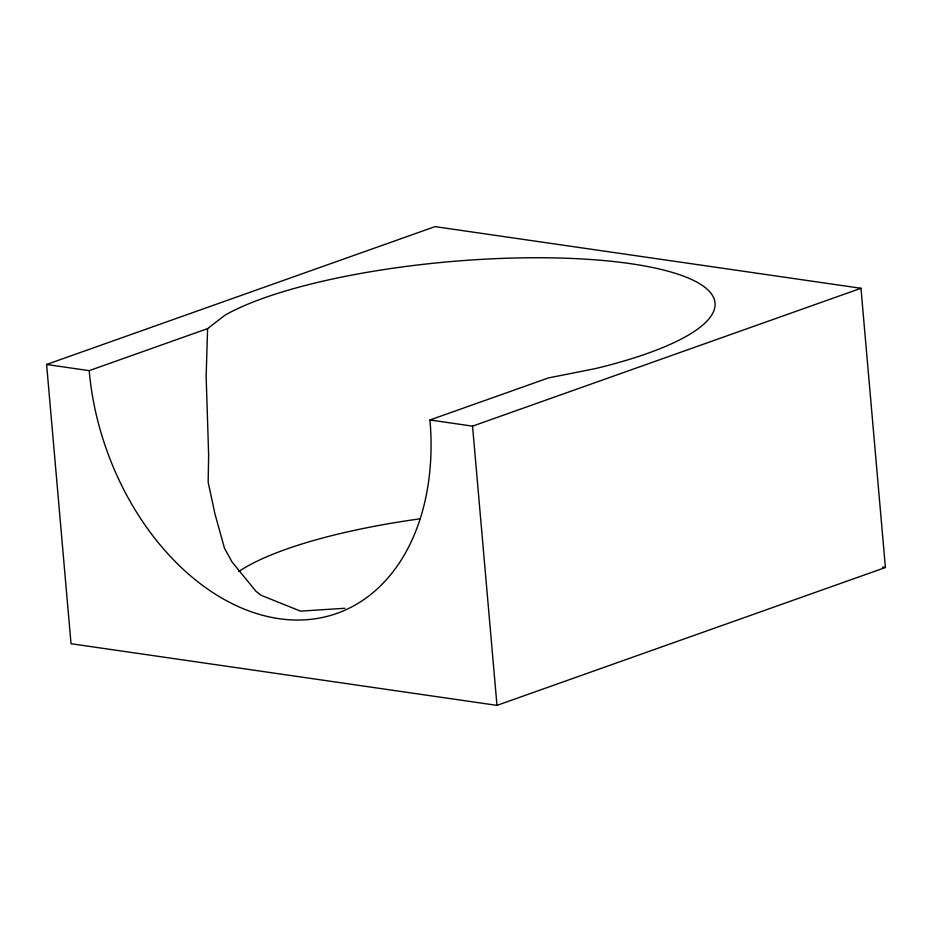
<?xml version="1.0" encoding="UTF-8"?>
<svg xmlns="http://www.w3.org/2000/svg" width="932" height="932" viewBox="0 0 932 932"><rect width="100%" height="100%" fill="white"/><g stroke="black" fill="none" stroke-linecap="round" stroke-linejoin="round"><path stroke-width="1.4" d="M46.6 364.482L435.023 226.627L860.97 288.279L885.4 567.518L496.977 705.373L71.03 643.721L46.6 364.482L89.192 370.656A231.416 162.389 70.5 0 0 279.122 618.697A231.416 162.389 70.5 0 0 429.955 419.971L548.354 377.949L595.63 368.548A260.331 64.308 -5 0 0 630.51 263.663A260.331 64.308 -5 0 0 225.334 314.958L207.591 328.623L206.147 376.33L208.628 454.828L208.162 482.17L214.931 513.823L224.495 548.296L232.056 561.973L255.892 591.214L261.007 595.245L300.477 611.124L344.898 608.281M89.192 370.656L207.591 328.623M429.955 419.971L472.547 426.145L860.97 288.279M882.522 567.099L885.4 567.518M472.547 426.145L496.977 705.373M238.709 571.549A260.331 64.308 -5 0 1 419.948 518.833"/></g></svg>
